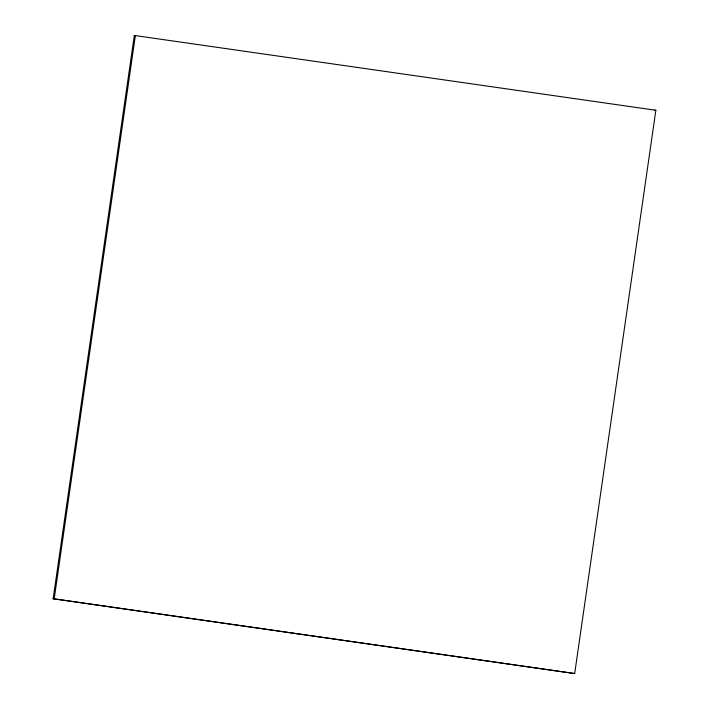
<?xml version="1.0" encoding="UTF-8"?>
<svg xmlns="http://www.w3.org/2000/svg" width="709" height="709" viewBox="0 0 709 709"><rect width="100%" height="100%" fill="white"/><g stroke="black" fill="none" stroke-linecap="round" stroke-linejoin="round"><path stroke-width="1.06" d="M53.148 598.724L134.32 35.45L655.852 110.276L574.68 673.55L53.148 598.724L574.68 673.55M54.185 598.892L135.357 35.618L134.32 35.45M654.815 110.108L655.852 110.276"/></g></svg>
